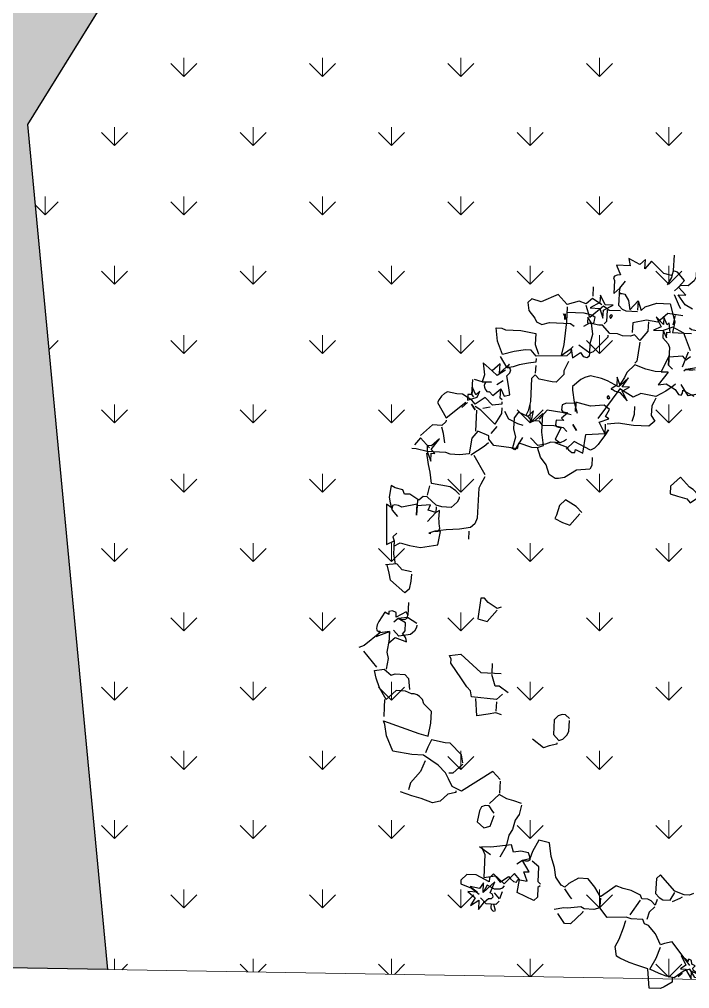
# Model space of a CAD drawing. Header units: millimetres. Extents: x 53645 to 137188, y 78097 to 135533.
# Drawn here: x 81108 to 83714, y 78385 to 82153 of the extents above; entities that cross this region are included whole.
import ezdxf

# ---------------------------------------------------------------- set-up
doc = ezdxf.new("R2010")
doc.units = ezdxf.units.MM
doc.linetypes.add('CONTI', pattern=[0])
doc.layers.add('axis_dim', color=40, linetype='CONTI')
doc.layers.add('tree', color=67, linetype='Continuous')
doc.layers.add('GP-graas', color=94, linetype='Continuous', lineweight=9)
doc.layers.add('line 1 GP', color=90, linetype='Continuous', lineweight=0, plot=False)
doc.linetypes.add('ограждение1', pattern='A,6.35,-2.54,[133,ltypeshp.shx,S=2.54,R=0,X=-2.54,Y=0],-2.54,25.4', length=36.83)
pattern_1 = [(90, (91714.96, -74594.3), (-269.4077, 269.4077), [71.4375, -467.3779]), (45, (91714.96, -74594.3), (-269.4077, 269.4077), [71.4375, -309.5625]), (135, (91714.96, -74594.3), (-269.4077, -269.4077), [71.4375, -309.5625])]

# ---------------------------------------------------------------- blocks, each defined once
blk = doc.blocks.new('23233')
at = {"color": 0, "linetype": 'Continuous'}
for points in [[(1166.9, 3520.4), (1161.6, 3540.3), (1118.6, 3555.8), (1098.1, 3560), (1043.9, 3545.3), (1057.5, 3452), (1009.5, 3421.6), (974.5, 3400.5), (934.2, 3370.3), (920.4, 3356.8), (923.5, 3309.2), (951.4, 3278), (984.1, 3228.7), (1002.9, 3195)], [(1383.7, 3579), (1347.6, 3569.2), (1275.5, 3542), (1260.4, 3497.2), (1230.9, 3498.9), (1176, 3522.9), (1140, 3505.4), (1108.6, 3485.3), (1068.3, 3455), (1110.1, 3408.1), (1142.3, 3360.6)], [(1291.2, 3526.9), (1284.1, 3517.2), (1275.7, 3505.2), (1276.4, 3495.7), (1290.6, 3486), (1276.3, 3474.4), (1277.1, 3457.1), (1269.5, 3449.3), (1261.8, 3449.1), (1261.2, 3458.6), (1232.4, 3421.8), (1245.5, 3473.8), (1215.3, 3485), (1240.6, 3491.8), (1257.3, 3544.8), (1267, 3508.7), (1291.2, 3526.9)], [(1218.9, 3507.3), (1196, 3520.5), (1218.9, 3507.3)], [(1265.3, 3479.2), (1204.3, 3346.3), (1165.2, 3347.4), (1145.2, 3349.8), (1136.4, 3310.5), (1132.3, 3290), (1106.4, 3242.3), (1090.3, 3230.2), (1086.6, 3207.9), (1030.6, 3192.8), (1007.3, 3178.7), (915, 3161.5), (891.1, 3106.6), (859.7, 3107.8), (814.6, 3095.6), (800.7, 3082.2), (735.1, 3074.1), (717, 3069.2), (668.9, 3067.8)], [(1157.9, 3159.3), (1123.5, 3179.1), (1104.7, 3212.8)], [(1093, 3112.7), (1028.3, 3172.7)], [(1176.2, 3127.4), (1159.9, 3152.1), (1145.4, 3126.8), (1131.1, 3115.2), (1102.2, 3107.4), (1099.8, 3087.4), (1060, 3055.3), (1024, 3037.8), (992.6, 3017.7), (905.2, 3054.2), (888.5, 3001.2), (864.5, 2954), (819.3, 2941.8), (766.8, 2956.7), (743.9, 2969.9), (727.7, 2957.7), (710.9, 2912.5), (714.1, 2864.9), (710.2, 2807.6), (716.4, 2741.4), (667, 2716.4), (624.7, 2765.1), (604.6, 2796.5), (567.3, 2798.1), (535.4, 2808.8)], [(804.4, 3104.5), (802.4, 3111.7), (733.1, 3153.1), (704.2, 3145.2), (682.1, 3090.8)], [(1358.1, 3135.9), (1335.8, 3139.6), (1310.5, 3132.7), (1269.7, 3104.2), (1217.5, 3010.6), (1194.5, 3023.8), (1175, 3096.1), (1188.2, 3119), (1203.3, 3134.8), (1237.7, 3144), (1267.8, 3111.5)], [(1298.5, 3141.1), (1285.7, 3145.4), (1246.5, 3154.2)], [(903.3, 3061.4), (893, 3099.4)], [(765.3, 3033.8), (758.7, 3022.3), (741.4, 2978.9)], [(626.4, 2938.1), (613.1, 2944.2), (600.9, 2989.4), (579.8, 3003), (507.8, 2946.7), (532.1, 2885.5), (514.1, 2851.5), (454.8, 2891.7), (412.8, 2831.9), (389.4, 2846.9), (384.5, 2865), (329.1, 2819), (283.9, 2806.7), (249, 2828.3), (244.6, 2844.6), (292.1, 2876.8), (322.7, 2914.2)], [(411.6, 2872.3), (343.2, 2910), (355.4, 2864.9), (330, 2887.1), (286.8, 2867.6), (316.1, 2902.7), (271, 2890.5), (299.8, 2927.4), (269.6, 2959.9), (314.9, 2943.1), (302.7, 2988.2), (340, 2957.6), (363, 2944.4), (377.4, 2948.4), (387.1, 2941.3), (386.9, 2927.6), (377.5, 2919.3), (411.6, 2872.3)], [(412.5, 2969.4), (391.8, 2981.3), (346.6, 2969.1), (325.1, 2934.2)], [(382.8, 2978.9), (373.7, 2976.4), (369.1, 2979.1), (365.9, 2984), (365.2, 2993.5), (366.9, 3001.7), (370.9, 3008.6), (375.8, 3011.9), (384, 3010.2), (382.8, 2978.9)], [(435.5, 2927.2), (415.4, 2958.6), (397.4, 2924.7)], [(628.4, 2930.9), (620.5, 2917.1), (640, 2844.8), (612.5, 2810.3)], [(452.3, 2900.7), (440.4, 2909.1), (428.1, 2911.6), (414.9, 2910), (402.3, 2906.6), (371.1, 2878.8), (343.2, 2910)], [(604.7, 2767.5), (568.7, 2750), (532.4, 2747.9), (530.9, 2710.7), (428.9, 2700.5), (383.8, 2688.3), (392.1, 2729.4), (362.3, 2839.6), (419.4, 2843.4), (436.9, 2879.1), (482.6, 2860.5), (490.5, 2874.2), (502.1, 2889), (515.5, 2896.5), (524.9, 2883.5), (568.1, 2902.9), (562.2, 2852.9), (587.5, 2859.7), (567.3, 2798.1), (581.8, 2802), (594.4, 2805.4), (604.9, 2802.4), (607, 2787.5), (604.7, 2767.5)], [(419.2, 2736.7), (374.7, 2685.9)], [(620.6, 2529.4), (599.3, 2572.1), (573.9, 2594.4), (550.9, 2636.6), (526.8, 2661.1), (503.6, 2711.1), (461.9, 2757.9)], [(480.1, 2539.9), (474.8, 2530.7), (464.1, 2498.7), (444.2, 2493.4), (426, 2496.2), (411.6, 2513.6), (388.4, 2563.6), (415.4, 2600), (446.7, 2598.7), (477.2, 2550.7)], [(622.5, 2522.2), (587.5, 2501.1), (555.6, 2482.8), (524.4, 2454.9), (467, 2487.9)], [(541.5, 2391.7), (526.3, 2447.7)], [(543.9, 2382.7), (517.6, 2336.8), (345.7, 2398.9), (305.9, 2366.8), (295.8, 2325.3), (286.8, 2293.8), (260, 2249.7), (199.9, 2185), (143.9, 2169.9), (56.5, 2134.6), (41.7, 2053.1), (45.1, 1997.7), (42.7, 1977.7), (200.2, 2076.5), (242.4, 2099.6), (268.5, 2038.8), (283.7, 1982.8), (270, 1961.6), (255, 1938.2), (253.2, 1916.4), (242.6, 1898), (231.9, 1887.4), (218.4, 1879.8), (205.8, 1876.4), (179.8, 1857.8), (134.7, 1845.5), (77.3, 1878.5), (57.6, 1815), (51.8, 1765), (52.5, 1726.4), (100.1, 1729.6), (127.1, 1766), (148.9, 1764.1), (194.1, 1776.3), (207.3, 1799.3), (200.3, 1853.6)], [(318.6, 2391.6), (316.6, 2398.8), (275.8, 2399.4), (232.1, 2424.4), (193.1, 2425.5), (143.8, 2392.8), (101.5, 2369.7), (49.9, 2338.3)], [(201.6, 2214.5), (167.6, 2261.6), (107.3, 2305.4), (90.8, 2337.7)], [(380.4, 2270.6), (323, 2303.6), (303.1, 2298.2)], [(382.3, 2263.4), (383.5, 2223), (341.7, 2155.5), (316.4, 2148.6), (254.3, 2120.2), (228.3, 2152), (211.9, 2176.6)], [(856.7, 2265.6), (854.7, 2272.8), (816.1, 2272.1), (786.1, 2275.6), (742.2, 2223)], [(943.1, 2161), (927.6, 2139.4), (911.4, 2135), (891.3, 2137.3), (867.9, 2152.3), (848.9, 2222.8), (868.6, 2257.2), (888.7, 2254.9), (912.1, 2239.9), (926, 2224.2), (940.2, 2171.9)], [(617.9, 2073.1), (593.3, 2056.8), (554.7, 2056), (497.5, 2052.2), (511, 1966.7)], [(607.4, 2004.4), (595.2, 2049.5)], [(644.8, 1973.7), (610.3, 1993.5), (493.1, 1954.1), (493.2, 1925), (480, 1902.1), (463.1, 1856.8), (428.5, 1769.9), (433.3, 1751.8), (429.2, 1731.3), (485.8, 1736.9), (562.7, 1846.9), (660.3, 1873.3)], [(673.8, 1973.8), (636.5, 1932.7), (618.4, 1927.8), (613.2, 1868.3)], [(70.1, 1876.6), (60.3, 1912.7), (48.1, 1957.9)], [(627.3, 1815.9), (615.1, 1861)], [(159.8, 1573.2), (154.9, 1591.3), (131.1, 1650.7), (130.5, 1681.6), (109.1, 1732)], [(65.9, 1712.6), (20.9, 1620.9)], [(162.7, 1562.3), (165.2, 1553.3), (117.6, 1550.1), (28.2, 1593.8), (0, 1597.8)], [(265.6, 1475.8), (213.1, 1490.7), (217.2, 1468.5), (201.1, 1456.4), (183.8, 1455.6), (179.9, 1470.1), (162.5, 1455.7), (125, 1494), (119.4, 1500.2), (113.4, 1508.3), (109.1, 1516.8), (104.9, 1525.4), (105.2, 1531.3), (105.6, 1537.2), (110.5, 1540.5), (120, 1541.1), (96.4, 1563.8), (165.2, 1553.3), (150.5, 1607.5), (186.8, 1588.2), (236.1, 1620.9), (237.2, 1609.6), (236, 1599.6), (231.3, 1588.6), (226, 1579.4), (241.2, 1566.1), (251.5, 1528.2), (220.2, 1500.3), (236, 1506.5), (252.3, 1510.9), (264.6, 1508.4), (270.3, 1494.5), (265.6, 1475.8)], [(303.2, 1551.9), (300.3, 1562.7), (286.4, 1578.3), (263.9, 1589.7), (205, 1585.4), (185.2, 1551)], [(729.5, 1552.7), (709.5, 1555), (671.2, 1517.5), (658.5, 1492.8), (640.4, 1487.9), (604.5, 1584.8), (646.7, 1607.9), (707, 1564.1)], [(305.7, 1542.8), (267.3, 1505.3), (220.2, 1500.3), (195.5, 1513)], [(286.9, 1433.1), (270.3, 1494.5)], [(330.7, 1299.5), (321.4, 1333.8), (304, 1369.8), (279.2, 1382.5), (223.9, 1307.5), (224.1, 1270.7), (223.6, 1229.8)], [(333.7, 1288.7), (290.4, 1269.2), (270.7, 1234.8), (216.3, 1227.9)], [(1798.6, 1219.4), (1778.4, 1186.8), (1763.2, 1171), (1730.3, 1113.7), (1672.9, 1146.6), (1663.1, 1182.8), (1696.8, 1201.6), (1739, 1224.6), (1750.4, 1247.1), (1796.2, 1228.4)], [(303, 1086.5), (280.1, 1099.7), (281.9, 1121.5), (264.8, 1184.8), (263.4, 1232.9)], [(1217.8, 1180.6), (1196.2, 1145.7), (1151.6, 1102.7), (1116.7, 1124.2), (1093.7, 1166.5), (1082.1, 1180.8), (1113.3, 1208.6), (1146.5, 1229.2), (1206.8, 1185.4)], [(533.5, 1022.8), (513, 1027), (479.3, 1008.2), (495.1, 985.3), (430, 975.4), (417.8, 1020.6), (431.9, 968.2), (354.8, 966.7), (340.5, 955.1), (322.9, 948.4), (311.1, 949.1), (307.6, 961.8), (283.6, 935.9), (242.7, 1130.3), (281.9, 1121.5), (275.1, 1146.8), (308.9, 1136.6), (351.1, 1159.6), (403.3, 1181.5), (489.5, 1185.4), (515.6, 1124.6), (488.5, 1117.3), (501.7, 1118.9), (510.4, 1115.4), (516.4, 1107.4), (517.1, 1097.9), (518.7, 1084.7), (519.8, 1073.4), (521.4, 1060.3), (526.1, 1049.9), (533.5, 1022.8)], [(653.6, 1152.2), (643.3, 1190.1)], [(787.6, 907.3), (759.8, 938.6), (745.4, 956), (706.8, 1098.7), (690.5, 1123.4), (665.7, 1136.1), (610.4, 1132.8), (545.2, 1122.9), (488.5, 1117.3), (458.5, 1120.8)], [(458.5, 1120.8), (467.6, 1123.2), (458.5, 1120.8)], [(520.3, 999.9), (513, 1027), (464.6, 1062.4)], [(642.9, 976.8), (640.9, 984), (627, 999.6), (592.6, 1019.4), (547.4, 1007.2), (522.2, 992.6), (487.3, 942.5), (469.3, 937.6), (444.5, 950.3), (406.2, 912.8), (380.9, 905.9), (377.2, 883.6), (343, 866.6), (326.1, 850.4), (303.7, 904.5), (303.6, 933.5), (305.2, 970.8), (324.5, 1007)], [(437.3, 948.3), (417.8, 1020.6)], [(645.8, 965.9), (632.1, 944.8), (609.9, 919.4), (522.5, 884.1), (528.1, 827.5), (528.8, 788.9), (532.7, 731.8)], [(1325.2, 926.6), (1315, 964.6), (1301.1, 980.2), (1235.9, 970.3), (1171.4, 993.6), (1140.6, 993), (1124.3, 988.6), (1100.3, 962.8), (1096.2, 913.2), (1076.6, 871.1), (1072.5, 821.5)], [(510.5, 892.5), (489.3, 935.3)], [(790.1, 898.3), (758.5, 792.8)], [(1446.5, 757.8), (1433.2, 742.6), (1458.7, 712.6), (1438.8, 685.9), (1371.3, 677.4), (1305.2, 642.1), (1293, 687.2), (1303.3, 649.3), (1258.1, 637.1), (1235.8, 640.7), (1227.6, 663.7), (1232.4, 674.7), (1242.8, 679.5), (1254.9, 684.7), (1218.7, 704), (1226.6, 717.7), (1190.5, 708), (1182.3, 731), (1185.8, 739.7), (1194.3, 743.9), (1206.5, 749.1), (1166.1, 798.3), (1187, 821.4), (1161.7, 814.6), (1211, 847.3), (1219.7, 865.2), (1233, 880.4), (1247.5, 884.3), (1253.2, 870.3), (1285, 896.4), (1318.4, 808.5), (1411.2, 823.9), (1396.4, 763.7), (1446.5, 757.8)], [(1423.4, 778.7), (1408.7, 832.9), (1382.9, 856.9), (1367.6, 870.2), (1346.5, 883.9), (1325.5, 889.9), (1254.4, 830), (1208, 858.1)], [(1133.2, 661.5), (1089.2, 688.3), (1068.6, 692.5), (1090.5, 640.3), (1057.9, 660.5), (1017.6, 630.2), (989.9, 653.8), (975.8, 706.2), (976.4, 747), (951.4, 796.5), (970.7, 803.7), (977.1, 801.5), (980.1, 790.7), (987.1, 779), (1043.6, 813.7), (1072.5, 821.5), (1102.6, 818), (1108.8, 751.8), (1133.2, 661.5)], [(1220.3, 813), (1209.3, 817.7), (1187, 821.4), (1141.8, 809.2), (1113.6, 813.2), (1075.5, 810.7), (1048.6, 766.6)], [(1432.3, 810.2), (1408.7, 832.9), (1432.3, 810.2)], [(1694.9, 706.7), (1680.5, 724.1), (1666.6, 739.7), (1654.3, 784.9), (1665.1, 816.9), (1631.1, 834.9), (1558.9, 815.3), (1486.8, 788.1), (1432.4, 781.1)], [(1010.7, 756.3), (959.8, 808.5), (944.1, 794.5), (863, 764.9), (845.5, 729.1), (849.9, 712.8), (800.6, 680.1), (764.2, 707.1), (735.1, 778.8), (688, 773.8), (642.9, 761.6), (624.9, 749), (534.6, 724.6), (485.1, 699.6), (465.3, 694.2)], [(607.7, 676.5), (562.3, 701), (542.4, 695.7), (534.6, 724.6), (542.3, 775.1), (552.5, 737.2), (570.6, 742), (557.4, 719.1), (607.7, 676.5)], [(840.6, 747.2), (815.9, 759.9), (742.2, 788.4)], [(1311.8, 438.4), (1279.7, 478.1), (1274.9, 496.2), (1230.3, 524.9), (1212.2, 520), (1151.9, 492.1), (1136.9, 468.6), (1115.8, 482.3), (1096.2, 554.6), (1086.5, 590.7), (1065.2, 633.4), (1050.8, 650.8), (1071.1, 683.5), (1107.2, 693.2), (1118.1, 717.5), (1174.1, 732.6), (1217.3, 752.1), (1230.5, 775)], [(1267.4, 746.2), (1277.6, 780), (1267.4, 746.2)], [(1583.3, 725), (1573, 762.9), (1554.7, 794.8)], [(2054, 776.6), (2041.3, 751.9), (1960, 729.9), (1930.5, 731.6), (1882.4, 730.2), (1853.3, 730.1), (1831.4, 668)], [(1804.3, 660.6), (1793.3, 665.4), (1749.8, 682.8), (1696.8, 699.5), (1627.5, 669.1), (1586.5, 677.4), (1531.2, 623.7), (1394.1, 743.6)], [(1905.4, 544.5), (1897.2, 546.2), (1888.5, 549.7), (1881.2, 555.4), (1868, 532.5), (1801, 522.1), (1790.7, 560.1), (1802.9, 514.9), (1747.1, 585.1), (1781.5, 594.4), (1719.2, 645.4), (1759.1, 648.4), (1797.4, 685.9), (1807.8, 712), (1819.5, 719), (1827.8, 709.7), (1833.5, 695.7), (1880.4, 737.4)], [(1914.1, 612.8), (1869, 600.6), (1885.2, 605), (1901.5, 609.4)], [(550.3, 709.4), (517.4, 652), (481, 679)], [(629.9, 701.9), (633.1, 654.2), (631.9, 622.9)], [(817.1, 576), (789.7, 677.2)], [(898.2, 677.5), (861.9, 704.5)], [(1025.8, 700.3), (1002.5, 686.2), (962.7, 654.2), (952.6, 612.7)], [(1268.7, 698.1), (1226, 676.9), (1157.5, 650.6), (1109.2, 686)], [(1781.5, 594.4), (1720, 577.8), (1677.3, 556.5), (1628, 523.8), (1581.6, 552), (1565.7, 574.8), (1526.4, 612.7), (1479.1, 572.7), (1453.1, 554.1), (1403.1, 530.9), (1373.6, 532.6), (1352.6, 538.6), (1305.4, 562.6), (1300.5, 580.7), (1296.2, 639.6), (1300.1, 696.9)], [(1583.8, 579.7), (1535.6, 607.4), (1529.6, 565.1), (1519.3, 603), (1508.4, 607.8), (1489.2, 614.2), (1488.7, 616), (1495.4, 619.8), (1503, 627.7), (1526.3, 641.7), (1554, 689.9), (1539.1, 637.4), (1578.8, 626.8), (1544.5, 617.6), (1583.8, 579.7)], [(2090.4, 677.9), (2067.4, 691.1), (2002.5, 644.4), (1955.1, 604.5), (1924.3, 603.9), (1869, 600.6), (1858, 605.4)], [(659.2, 593.5), (657.3, 600.7), (634.3, 613.9), (589.2, 601.7), (520.3, 641.2)], [(940.7, 592), (933.4, 619.1), (890.3, 663.7), (837, 581.4), (814.3, 557.8)], [(1469, 645.6), (1460.8, 647.3), (1460.7, 655), (1465.1, 660.1), (1473.8, 656.6), (1469, 645.6)], [(948.5, 563.1), (945.6, 573.9), (898.5, 569), (871.6, 524.9), (817.2, 547), (804, 524), (766.2, 484.7), (739.1, 477.4), (695.9, 458), (679, 463.1), (662.9, 472.3), (647.7, 485.6), (636.5, 498.1), (662.2, 582.6), (774, 527.5)], [(886.5, 577.4), (848.4, 574.8)], [(1911.4, 515.1), (1901.4, 444.6), (1897.8, 422.3), (1850.4, 382.3), (1800.4, 388.2), (1791.1, 422.5), (1810.9, 456.9), (1813.2, 476.9), (1790.7, 560.1), (1805.7, 583.5)], [(1898.6, 519.4), (1853.8, 584.9)], [(781.2, 529.5), (749.1, 548), (781.2, 529.5)], [(799.1, 542.1), (809.9, 574.1), (799.1, 542.1)], [(1024.5, 389.8), (967.1, 422.7), (979.3, 377.5), (933.4, 403.9), (898, 355.6), (891.9, 414), (873.6, 445.9), (918.8, 458.1), (891.7, 450.8), (884.3, 456.5), (880, 465.1), (879.4, 474.6), (880.6, 484.6), (884.5, 491.5), (886.7, 497.9), (891.6, 501.2), (897.5, 500.8), (910.7, 523.8), (956.1, 499.2), (964.9, 538.4), (993.9, 538.5), (997.1, 490.9), (998.5, 442.8), (1016.9, 432.3), (1024.4, 418.8), (1021.4, 408.3), (1008.7, 404.9), (1024.5, 389.8)], [(951, 554.1), (943.9, 544.4), (956.1, 499.2)], [(761.3, 502.8), (761.3, 502.8), (761.3, 502.8), (761.3, 502.8), (761.3, 502.8)], [(852.3, 488.6), (829.4, 501.8), (820.6, 462.6), (811.3, 496.9), (791.5, 491.6), (784.1, 518.7), (833.7, 514.6), (852.3, 488.6)], [(817.4, 510.2), (811.3, 496.9), (830.9, 424.7)], [(1675.4, 420.3), (1672.4, 431.1), (1641.9, 508.2), (1629.9, 516.6)], [(918.8, 458.1), (873.6, 445.9), (839.9, 427.1)], [(975.4, 463.7), (941.1, 475.8)], [(1149.1, 423.5), (1139.4, 459.6)], [(1472.2, 239.4), (1438.1, 222.4), (1354.9, 199.9), (1342.7, 245.1), (1306.2, 351.5), (1283, 401.5), (1337.9, 377.6), (1334.8, 425.2), (1378.2, 407.8), (1387.8, 429.8), (1404.9, 438.3), (1418.2, 432.2), (1423.4, 420), (1435.6, 374.9), (1456.8, 332.2), (1462, 277.3), (1451.2, 245.3), (1443.9, 272.4), (1466.9, 280.6), (1476.1, 275.3), (1480.3, 266.8), (1485.6, 254.6), (1472.2, 239.4)], [(1965.2, 316.4), (1934.4, 286.8), (1910.5, 231.8), (1946.6, 241.6), (1920.2, 195.7), (1956.6, 168.7), (1930.7, 121), (1917.3, 113.5), (1909.1, 115.1), (1905.3, 121.9), (1898.8, 131.7), (1862.8, 114.2), (1816.5, 41.6), (1777.3, 71.8), (1789.5, 26.6), (1757.4, 45.1), (1710, 5.1), (1709.8, 41.9), (1644.8, 24.3), (1652.4, 74.8), (1637.5, 72.7), (1623.4, 74.7), (1615.5, 82.3), (1617.5, 96.4), (1600.9, 157.8), (1635.3, 138.1), (1628.1, 157.5), (1632.1, 164.3), (1641.1, 166.8), (1653.3, 172), (1665.4, 206.3), (1662.2, 253.9), (1710.5, 218.5), (1716.4, 268.5), (1739.3, 255.4), (1798.9, 250.1), (1862.1, 267.2), (1865.5, 326.3), (1866.8, 357.7), (1843.6, 407.6), (1897.8, 422.3), (1933.9, 432)], [(2060.5, 458.5), (1999.1, 441.9), (1938.8, 414), (1929.9, 403.8)], [(998.6, 413.8), (953.3, 430.6), (933.4, 403.9)], [(1158.4, 389.1), (1153.5, 407.2), (1117.2, 405.1), (1069.6, 402), (1039.6, 405.5), (1008.7, 404.9), (988.6, 343.2)], [(1349.4, 371), (1337.9, 377.6), (1333.1, 395.6), (1310.1, 408.8), (1161.3, 378.3), (1143.4, 344.4), (1116.3, 337), (1059.1, 333.2), (1000.5, 334.8), (990.1, 266.1), (998.1, 200.4), (1025.2, 207.7), (1041.3, 219.8), (1113.6, 239.4), (1182.9, 269.7), (1168.8, 322.1), (1174.6, 372.2)], [(1529.1, 351.7), (1526.2, 362.5), (1441.6, 417.2), (1423.4, 420), (1378.5, 371.1)], [(1738.3, 330.7), (1726.1, 375.9), (1677.8, 411.3), (1657.5, 378.6), (1637.5, 381), (1599.6, 370.7), (1576.2, 356.7), (1540.1, 346.9), (1514.2, 299.2), (1496.2, 294.3), (1452.9, 274.9), (1421, 285.6)], [(1837.7, 357.6), (1826.2, 364.2), (1817.4, 324.9), (1808.2, 359.3), (1781.3, 315.2), (1794.4, 367.2), (1755.2, 376), (1800.4, 388.2), (1809.1, 427.4), (1816.5, 400.3), (1832.7, 404.7), (1837.7, 357.6)], [(1910.7, 338.5), (1840.9, 310), (1783.5, 342.9), (1731.3, 321), (1661.8, 319.7), (1649.6, 364.9)], [(1874.6, 328.8), (1853.3, 371.5)], [(1551.8, 231.8), (1537.2, 286), (1523.4, 293.9)], [(1909.1, 301.3), (1904.9, 288.5), (1892.4, 226.9)], [(1531.6, 199.2), (1493.7, 159.9), (1457.5, 179.2), (1426.1, 159.1), (1365.2, 162), (1332.2, 104.6), (1242.5, 121.1), (1200.3, 98), (1177.3, 111.2), (1174.3, 151.1), (1193.9, 193.2), (1198.1, 213.7), (1222.2, 231.9), (1261.3, 230.8), (1360.7, 257.7), (1375.8, 273.4)], [(1362.3, 172.8), (1342.7, 245.1)], [(1615.1, 248.9), (1560.9, 234.3), (1538.6, 208.9), (1460.3, 247.8), (1455.5, 186.4)], [(1585.8, 213.8), (1547.8, 203.6), (1534.7, 151.6), (1525.5, 185.9), (1472.5, 202.6), (1517.6, 214.8), (1523.5, 264.9), (1533.8, 226.9), (1585.8, 213.8)], [(1571.6, 266.2), (1569.9, 258), (1562.2, 257.9), (1556.7, 264.1), (1559.6, 274.6), (1571.6, 266.2)], [(1696.4, 270.9), (1642.2, 256.2), (1626, 244.1), (1612.9, 221.2), (1635.3, 138.1), (1669.9, 110.6)], [(1710.5, 218.5), (1698.3, 263.7)], [(1336.7, 202.8), (1345.7, 234.3), (1336.7, 202.8)], [(1345.8, 205.2), (1338.4, 232.3), (1345.8, 205.2)], [(2429.8, 139.6), (2417.6, 184.7), (2394.6, 197.9), (2389.7, 216), (2322.2, 207.4), (2231.9, 183), (2220, 162.4), (2174.9, 150.1), (2091.6, 135.4), (2028.4, 118.3), (2016.2, 163.5), (2001.8, 180.9), (1967.8, 198.9), (1931.7, 189.1), (1897.3, 208.9)], [(1508.9, 103.9), (1496.7, 149)], [(1932.4, 36.1), (1912.8, 108.4), (1896.3, 140.8), (1868.5, 172)]]:
    blk.add_lwpolyline(points, dxfattribs=at)

msp = doc.modelspace()

# ---------------------------------------------------------------- hatches: boundary and pattern name
at = {"layer": 'GP-graas', "ltscale": 100}
h = msp.add_hatch(dxfattribs=at)
h.set_pattern_fill('GRASS', color=256, scale=15)
h.set_pattern_definition(pattern_1)
h.paths.add_polyline_path([(73026, 96352.8), (77926, 96352.8), (77926, 95352.8), (89486.2, 95352.8), (91055.3, 97732.8), (59227.9, 97196.4), (55227.9, 78896.4), (81450.5, 78459.4), (81139.4, 81744.2), (83067.3, 84852.8), (80101, 84852.8), (80100.6, 83702.8), (59350.8, 83702.8), (59350.8, 84702.8), (59350.8, 85002.8), (59350.8, 85302.8), (59350.8, 85602.8), (59350.8, 89827.7), (59350.8, 94352.8), (61350.8, 94352.8), (61350.8, 95352.8), (73026, 95352.8)])
h = msp.add_hatch(dxfattribs=at)
h.set_pattern_fill('GRASS', color=256, scale=15)
h.set_pattern_definition(pattern_1)
h.paths.add_polyline_path([(83067.3, 84852.8), (85849.5, 83147.6), (85327.8, 82296.4), (85227.9, 78396.4), (81450.5, 78459.4), (81139.4, 81744.2)])

# ---------------------------------------------------------------- linework, layer by layer
at = {"layer": 'axis_dim', "color": 7, "linetype": 'ограждение1', "lineweight": 30, "ltscale": 100}
msp.add_lwpolyline([(83373.9, 85347.1), (81139.4, 81744.2), (81450.5, 78459.4), (55227.9, 78896.4), (59227.9, 97196.4), (91055.3, 97732.8), (87649.5, 92241.3)], dxfattribs=at)
at = {"layer": 'line 1 GP', "ltscale": 100}
for points in [[(73026, 96202.8), (77926, 96202.8), (77926, 95352.8), (89486.2, 95352.8), (91055.3, 97732.8), (59227.9, 97196.4), (55227.9, 78896.4), (81450.5, 78459.4), (81139.4, 81744.2), (83067.3, 84852.8), (80101, 84852.8), (80100.6, 83702.8), (59350.8, 83702.8), (59350.8, 84702.8), (59350.8, 85002.8), (59350.8, 85302.8), (59350.8, 85602.8), (59350.8, 89827.7), (59350.8, 94352.8), (61350.8, 94352.8), (61350.8, 95352.8), (73026, 95352.8)], [(83067.3, 84852.8), (85849.5, 83147.6), (85327.8, 82296.4), (85227.9, 78396.4), (81450.5, 78459.4), (81139.4, 81744.2), (83067.3, 84852.8)]]:
    msp.add_lwpolyline(points, close=True, dxfattribs=at)

# ---------------------------------------------------------------- block references
at = {"layer": 'tree', "xscale": -0.7875, "yscale": 0.7875, "zscale": 0.7875, "rotation": 192.2479319422585}
msp.add_blockref('23233', (82160.3, 80941.5), dxfattribs=at)

doc.saveas('drawing.dxf')
